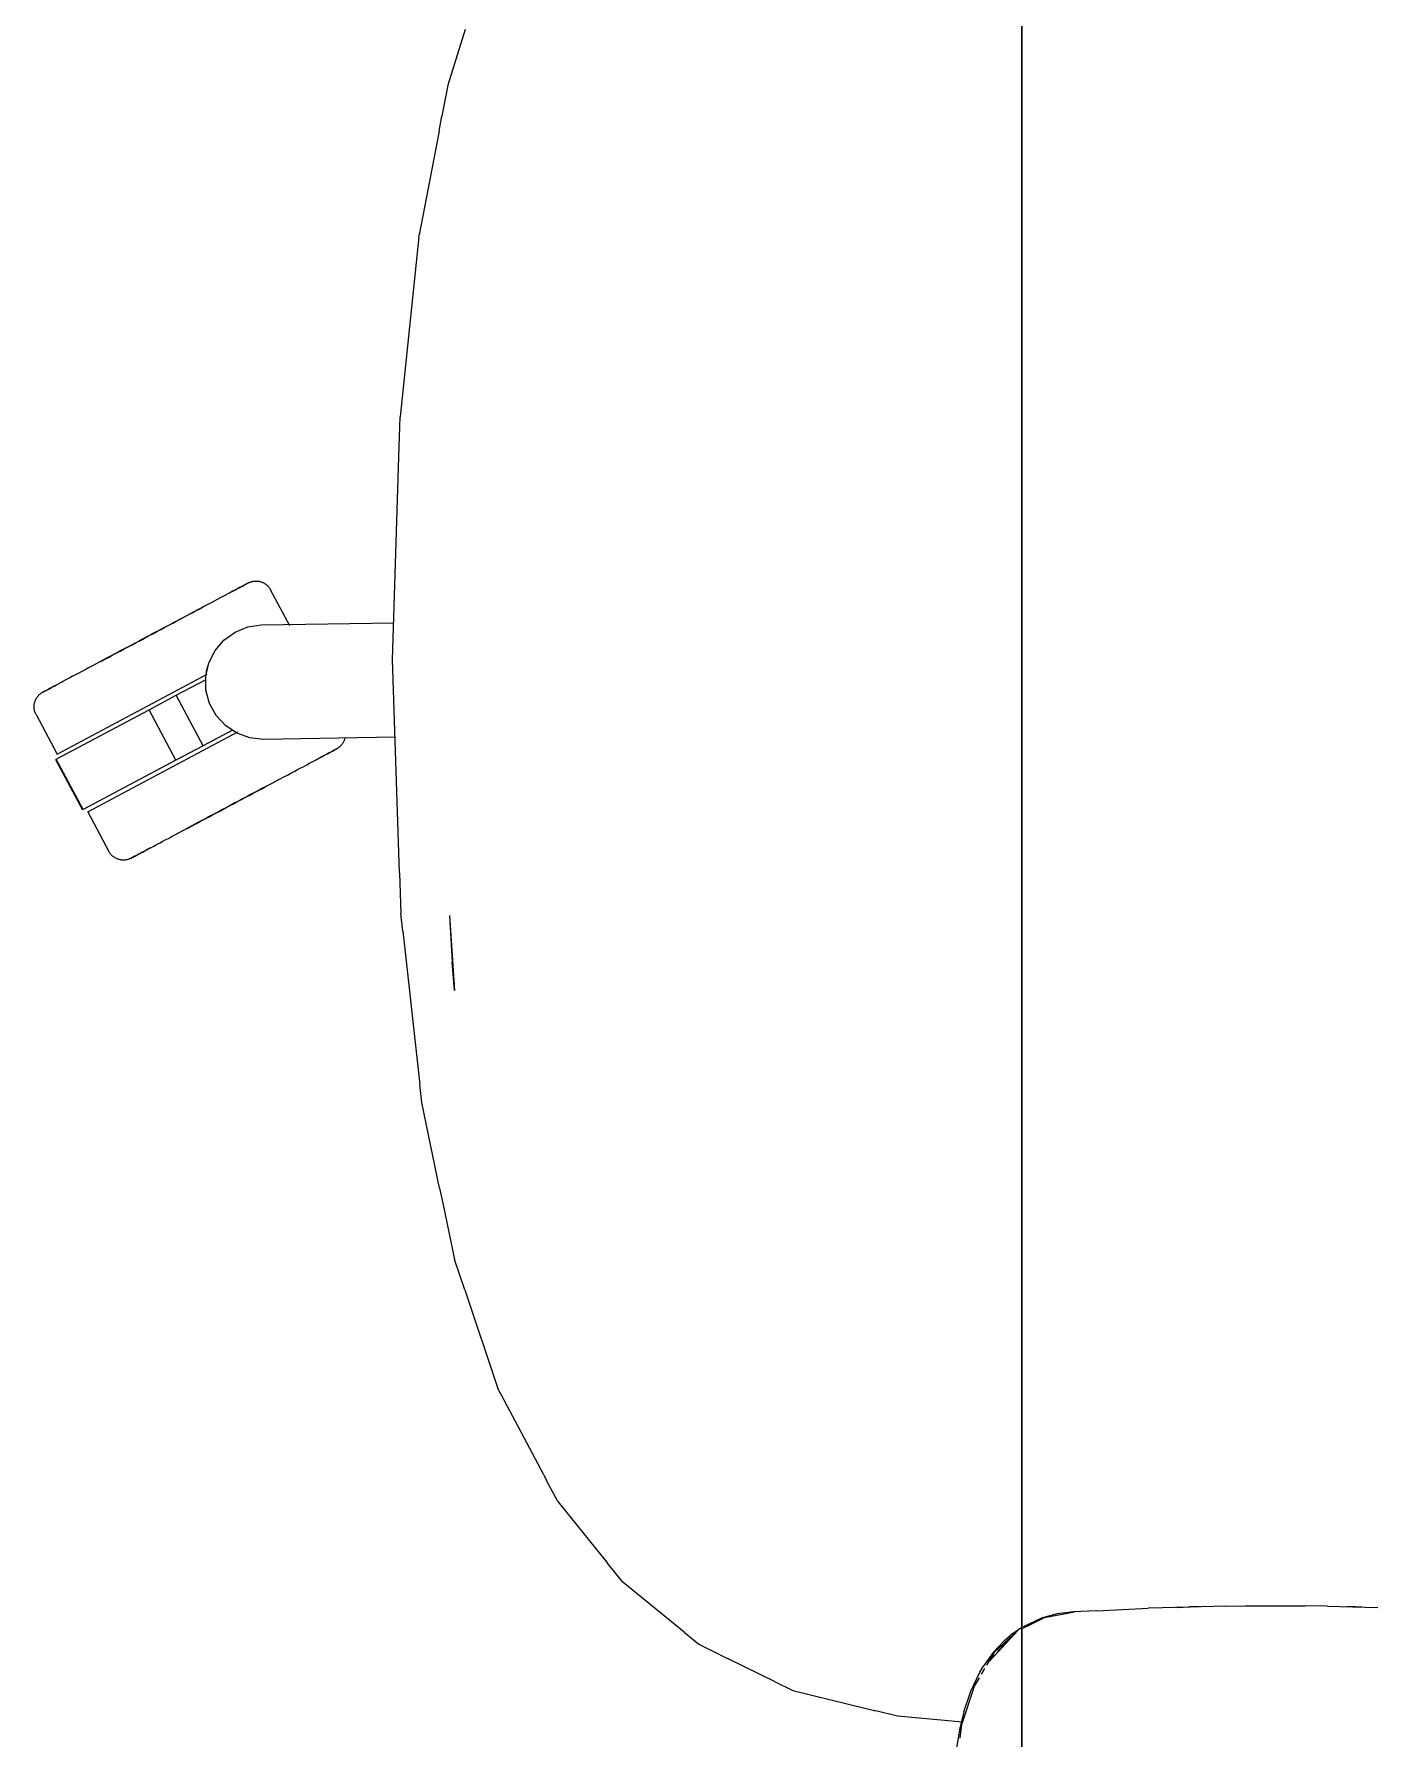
# Model space of a CAD drawing. Header units: millimetres. Extents: x 155927 to 326028, y -36033 to 97293.
# Drawn here: x 196058.7 to 196385.6, y 30465.7 to 30882.9 of the extents above; entities that cross this region are included whole.
import ezdxf

# ---------------------------------------------------------------- set-up
doc = ezdxf.new("R2010")
doc.units = ezdxf.units.MM
doc.header["$MEASUREMENT"] = 0
doc.layers.add('G-IMPT', color=8, linetype='CONTINUOUS', lineweight=9)
doc.layers.add('I-FURN', color=8, linetype='CONTINUOUS', lineweight=9)

msp = doc.modelspace()

# ---------------------------------------------------------------- linework, layer by layer
at = {"layer": 'G-IMPT'}
for p, q in [((196164.15, 30884.04), (196159.95, 30870.44)), ((196159.95, 30870.44), (196158.49, 30862.83)), ((196157.79, 30859.17), (196158.49, 30862.83)), ((196157.79, 30859.17), (196152.92, 30833.79)), ((196152.83, 30833.33), (196149.01, 30796.34)), ((196152.83, 30833.33), (196152.92, 30833.79)), ((196149.01, 30796.34), (196148.28, 30789.27)), ((196148.06, 30782.01), (196148.28, 30789.27)), ((196146.44, 30729.85), (196148.06, 30782.01)), ((196148.14, 30677.66), (196146.44, 30729.85)), ((196148.14, 30677.66), (196148.47, 30667.72)), ((196148.95, 30663.35), (196148.47, 30667.72)), ((196160.35, 30667.19), (196160.98, 30655.85)), ((196160.35, 30667.19), (196161.6, 30648.91)), ((196148.95, 30663.35), (196153.08, 30625.9)), ((196161.6, 30648.91), (196160.98, 30655.85)), ((196153.56, 30621.49), (196153.08, 30625.9)), ((196157.91, 30600.54), (196153.56, 30621.49)), ((196157.91, 30600.54), (196158.68, 30596.86)), ((196158.68, 30596.86), (196161.55, 30583.04)), ((196164.06, 30575.61), (196161.55, 30583.04)), ((196164.06, 30575.61), (196172.21, 30551.52)), ((196173.09, 30549.86), (196172.21, 30551.52)), ((196183.39, 30530.35), (196173.09, 30549.86)), ((196183.39, 30530.35), (196184.11, 30528.97)), ((196186.82, 30523.84), (196184.11, 30528.97)), ((196186.82, 30523.84), (196199.03, 30508.71)), ((196202.79, 30504.05), (196199.03, 30508.71)), ((196217.74, 30491.88), (196202.79, 30504.05)), ((196300.77, 30493.26), (196305.09, 30495.24)), ((196301.67, 30493.34), (196305.93, 30495.44)), ((196309.04, 30496.31), (196305.09, 30495.24)), ((196305.93, 30495.44), (196313.28, 30496.81)), ((196313.05, 30496.81), (196309.04, 30496.31)), ((196318.72, 30497.09), (196313.05, 30496.81)), ((196318.72, 30497.09), (196331.28, 30497.71)), ((196334.82, 30497.83), (196331.28, 30497.71)), ((196350.49, 30498.21), (196334.82, 30497.83)), ((196338.22, 30497.89), (196341.55, 30498.03)), ((196343.77, 30498.04), (196341.55, 30498.03)), ((196350.49, 30498.21), (196355, 30498.26)), ((196355, 30498.26), (196369.72, 30498.26)), ((196375.19, 30498.18), (196369.72, 30498.26)), ((196375.19, 30498.18), (196387.49, 30497.89)), ((196381.97, 30498.05), (196379.89, 30498.05)), ((196383.62, 30497.97), (196381.97, 30498.05)), ((196217.74, 30491.88), (196221.39, 30488.9)), ((196292.53, 30484.84), (196299.44, 30492.23)), ((196293.73, 30486.93), (196299.44, 30492.23)), ((196296.22, 30489.92), (196297.55, 30491.05)), ((196299.44, 30492.23), (196297.03, 30490)), ((196300.4, 30493.01), (196297.55, 30491.05)), ((196301.67, 30493.34), (196300.4, 30492.71)), ((196221.39, 30488.9), (196228.55, 30485.37)), ((196293.36, 30486.87), (196290.91, 30483.42)), ((196291.84, 30483.78), (196293.73, 30486.93)), ((196296.22, 30489.92), (196293.36, 30486.87)), ((196294.44, 30487.03), (196297.03, 30490)), ((196240.02, 30479.73), (196228.55, 30485.37)), ((196290.11, 30482.05), (196290.91, 30483.42)), ((196290.51, 30481.55), (196291.37, 30482.99)), ((196292.53, 30484.84), (196293.81, 30486.31)), ((196240.02, 30479.73), (196244.39, 30477.58)), ((196285.74, 30469.23), (196288.77, 30478.63)), ((196287.9, 30477.41), (196290.11, 30482.05)), ((196288.77, 30478.63), (196290.01, 30480.72)), ((196244.39, 30477.58), (196262.33, 30473.18)), ((196286.16, 30472.32), (196287.9, 30477.41)), ((196262.33, 30473.18), (196264.7, 30472.6)), ((196269.99, 30471.3), (196264.7, 30472.6)), ((196285.87, 30469.86), (196269.99, 30471.3)), ((196286.16, 30472.32), (196285.18, 30468.39)), ((196285.18, 30468.39), (196284.07, 30461.63)), ((196285.27, 30465.94), (196285.74, 30469.23))]:
    msp.add_line(p, q, dxfattribs=at)
at = {"layer": 'I-FURN'}
for p, q in [((196300.4, 30007.61), (196300.4, 31407.61)), ((196300.4, 31407.61), (196300.4, 30007.61)), ((196104.88, 30745.28), (196104.2, 30744.92)), ((196105.53, 30745.63), (196104.88, 30745.28)), ((196106.14, 30745.95), (196105.53, 30745.63)), ((196106.73, 30746.26), (196106.14, 30745.95)), ((196106.41, 30746.1), (196106.98, 30746.4)), ((196107.28, 30746.56), (196106.73, 30746.26)), ((196106.98, 30746.4), (196107.52, 30746.69)), ((196107.79, 30746.83), (196107.28, 30746.56)), ((196107.52, 30746.69), (196108.02, 30746.95)), ((196108.28, 30747.09), (196107.79, 30746.83)), ((196108.02, 30746.95), (196108.49, 30747.2)), ((196108.72, 30747.33), (196108.28, 30747.09)), ((196108.49, 30747.2), (196108.92, 30747.43)), ((196109.13, 30747.54), (196108.72, 30747.33)), ((196108.92, 30747.43), (196109.31, 30747.64)), ((196109.51, 30747.74), (196109.13, 30747.54)), ((196109.31, 30747.64), (196109.66, 30747.83)), ((196109.84, 30747.92), (196109.51, 30747.74)), ((196109.66, 30747.83), (196109.98, 30748)), ((196110.14, 30748.08), (196109.84, 30747.92)), ((196109.98, 30748), (196110.26, 30748.14)), ((196110.4, 30748.22), (196110.14, 30748.08)), ((196110.26, 30748.14), (196110.5, 30748.27)), ((196110.62, 30748.33), (196110.4, 30748.22)), ((196110.5, 30748.27), (196110.7, 30748.38)), ((196110.8, 30748.43), (196110.62, 30748.33)), ((196110.7, 30748.38), (196110.87, 30748.46)), ((196110.94, 30748.5), (196110.8, 30748.43)), ((196110.87, 30748.46), (196110.99, 30748.53)), ((196111.04, 30748.56), (196110.94, 30748.5)), ((196110.99, 30748.53), (196111.07, 30748.57)), ((196111.1, 30748.59), (196111.04, 30748.56)), ((196111.07, 30748.57), (196111.11, 30748.6)), ((196111.12, 30748.6), (196111.1, 30748.59)), ((196111.11, 30748.6), (196111.12, 30748.6)), ((196111.12, 30748.6), (196111.26, 30748.67)), ((196111.26, 30748.67), (196111.41, 30748.74)), ((196111.41, 30748.74), (196111.56, 30748.8)), ((196111.56, 30748.8), (196111.71, 30748.85)), ((196111.71, 30748.85), (196111.86, 30748.9)), ((196111.86, 30748.9), (196112.02, 30748.95)), ((196112.02, 30748.95), (196112.17, 30748.98)), ((196112.17, 30748.98), (196112.33, 30749.01)), ((196112.33, 30749.01), (196112.49, 30749.04)), ((196112.49, 30749.04), (196112.65, 30749.05)), ((196112.65, 30749.05), (196112.81, 30749.07)), ((196112.81, 30749.07), (196112.97, 30749.07)), ((196112.97, 30749.07), (196113.13, 30749.07)), ((196113.13, 30749.07), (196113.3, 30749.06)), ((196113.3, 30749.06), (196113.46, 30749.05)), ((196113.46, 30749.05), (196113.62, 30749.02)), ((196113.62, 30749.02), (196113.77, 30749)), ((196113.77, 30749), (196113.93, 30748.96)), ((196113.93, 30748.96), (196114.09, 30748.92)), ((196114.09, 30748.92), (196114.24, 30748.88)), ((196114.24, 30748.88), (196114.4, 30748.82)), ((196114.4, 30748.82), (196114.55, 30748.77)), ((196114.55, 30748.77), (196114.69, 30748.7)), ((196114.69, 30748.7), (196114.84, 30748.63)), ((196114.84, 30748.63), (196114.98, 30748.55)), ((196114.98, 30748.55), (196115.12, 30748.47)), ((196115.12, 30748.47), (196115.26, 30748.39)), ((196115.26, 30748.39), (196115.39, 30748.29)), ((196115.39, 30748.29), (196115.52, 30748.2)), ((196115.52, 30748.2), (196115.64, 30748.09)), ((196115.64, 30748.09), (196115.76, 30747.99)), ((196115.76, 30747.99), (196115.88, 30747.87)), ((196115.88, 30747.87), (196115.99, 30747.76)), ((196115.99, 30747.76), (196116.09, 30747.63)), ((196116.09, 30747.63), (196116.19, 30747.51)), ((196116.19, 30747.51), (196116.29, 30747.38)), ((196116.29, 30747.38), (196116.38, 30747.25)), ((196116.38, 30747.25), (196116.47, 30747.11)), ((196116.47, 30747.11), (196116.55, 30746.97)), ((196116.55, 30746.97), (196116.57, 30746.93)), ((196121.27, 30738.09), (196116.57, 30746.93)), ((196096.93, 30741.06), (196096.02, 30740.57)), ((196096.44, 30740.79), (196097.35, 30741.28)), ((196097.83, 30741.53), (196096.93, 30741.06)), ((196097.35, 30741.28), (196098.23, 30741.75)), ((196098.7, 30742), (196097.83, 30741.53)), ((196098.23, 30741.75), (196099.1, 30742.21)), ((196099.56, 30742.45), (196098.7, 30742)), ((196099.1, 30742.21), (196099.95, 30742.66)), ((196100.4, 30742.9), (196099.56, 30742.45)), ((196101.21, 30743.33), (196100.4, 30742.9)), ((196102, 30743.75), (196101.21, 30743.33)), ((196102.76, 30744.15), (196102, 30743.75)), ((196103.49, 30744.54), (196102.76, 30744.15)), ((196104.2, 30744.92), (196103.49, 30744.54)), ((196089.26, 30736.98), (196088.26, 30736.44)), ((196088.72, 30736.69), (196089.72, 30737.22)), ((196090.25, 30737.5), (196089.26, 30736.98)), ((196089.72, 30737.22), (196090.71, 30737.75)), ((196091.24, 30738.03), (196090.25, 30737.5)), ((196090.71, 30737.75), (196091.69, 30738.27)), ((196092.22, 30738.55), (196091.24, 30738.03)), ((196091.69, 30738.27), (196092.66, 30738.79)), ((196093.19, 30739.06), (196092.22, 30738.55)), ((196092.66, 30738.79), (196093.63, 30739.3)), ((196094.14, 30739.57), (196093.19, 30739.06)), ((196093.63, 30739.3), (196094.58, 30739.81)), ((196095.09, 30740.08), (196094.14, 30739.57)), ((196094.58, 30739.81), (196095.52, 30740.3)), ((196096.02, 30740.57), (196095.09, 30740.08)), ((196095.52, 30740.3), (196096.44, 30740.79)), ((196107.91, 30736.59), (196111.04, 30737.84)), ((196111.04, 30737.84), (196114.38, 30738.31)), ((196114.38, 30738.31), (196146.72, 30738.87)), ((196081.25, 30732.72), (196080.27, 30732.2)), ((196080.72, 30732.44), (196081.71, 30732.96)), ((196082.24, 30733.25), (196081.25, 30732.72)), ((196081.71, 30732.96), (196082.7, 30733.49)), ((196083.24, 30733.78), (196082.24, 30733.25)), ((196082.7, 30733.49), (196083.7, 30734.02)), ((196084.24, 30734.31), (196083.24, 30733.78)), ((196083.7, 30734.02), (196084.7, 30734.55)), ((196085.25, 30734.84), (196084.24, 30734.31)), ((196084.7, 30734.55), (196085.71, 30735.09)), ((196086.25, 30735.38), (196085.25, 30734.84)), ((196085.71, 30735.09), (196086.71, 30735.62)), ((196087.26, 30735.91), (196086.25, 30735.38)), ((196086.71, 30735.62), (196087.72, 30736.16)), ((196088.26, 30736.44), (196087.26, 30735.91)), ((196087.72, 30736.16), (196088.72, 30736.69)), ((196102.97, 30732.06), (196105.16, 30734.63)), ((196105.16, 30734.63), (196107.91, 30736.59)), ((196073.73, 30728.72), (196072.86, 30728.26)), ((196074.61, 30729.19), (196073.73, 30728.72)), ((196075.52, 30729.67), (196074.61, 30729.19)), ((196075.03, 30729.41), (196075.94, 30729.9)), ((196076.44, 30730.16), (196075.52, 30729.67)), ((196075.94, 30729.9), (196076.87, 30730.39)), ((196077.38, 30730.66), (196076.44, 30730.16)), ((196076.87, 30730.39), (196077.81, 30730.89)), ((196078.33, 30731.17), (196077.38, 30730.66)), ((196077.81, 30730.89), (196078.77, 30731.4)), ((196079.29, 30731.68), (196078.33, 30731.17)), ((196078.77, 30731.4), (196079.74, 30731.92)), ((196080.27, 30732.2), (196079.29, 30731.68)), ((196079.74, 30731.92), (196080.72, 30732.44)), ((196100.71, 30725.76), (196101.46, 30729.05)), ((196101.46, 30729.05), (196102.97, 30732.06)), ((196064.33, 30706.73), (196101.04, 30726.25)), ((196065.54, 30724.37), (196064.97, 30724.06)), ((196065.23, 30724.2), (196065.82, 30724.51)), ((196066.15, 30724.69), (196065.54, 30724.37)), ((196066.78, 30725.02), (196066.15, 30724.69)), ((196067.44, 30725.38), (196066.78, 30725.02)), ((196068.14, 30725.75), (196067.44, 30725.38)), ((196068.86, 30726.13), (196068.14, 30725.75)), ((196069.61, 30726.53), (196068.86, 30726.13)), ((196070.39, 30726.94), (196069.61, 30726.53)), ((196071.19, 30727.37), (196070.39, 30726.94)), ((196072.01, 30727.81), (196071.19, 30727.37)), ((196072.86, 30728.26), (196072.01, 30727.81)), ((196093.49, 30721.11), (196100.64, 30724.9)), ((196100.76, 30722.39), (196100.71, 30725.76)), ((196059.07, 30719.99), (196059.14, 30720.14)), ((196059.14, 30720.14), (196059.22, 30720.28)), ((196059.22, 30720.28), (196059.3, 30720.42)), ((196059.3, 30720.42), (196059.39, 30720.56)), ((196059.39, 30720.56), (196059.48, 30720.69)), ((196059.48, 30720.69), (196059.58, 30720.82)), ((196059.58, 30720.82), (196059.68, 30720.94)), ((196059.68, 30720.94), (196059.79, 30721.06)), ((196059.79, 30721.06), (196059.9, 30721.18)), ((196059.9, 30721.18), (196060.02, 30721.29)), ((196060.02, 30721.29), (196060.14, 30721.39)), ((196060.14, 30721.39), (196060.26, 30721.49)), ((196060.26, 30721.49), (196060.39, 30721.59)), ((196060.39, 30721.59), (196060.53, 30721.68)), ((196060.53, 30721.68), (196060.66, 30721.77)), ((196060.66, 30721.77), (196060.8, 30721.85)), ((196060.8, 30721.85), (196060.84, 30721.87)), ((196060.84, 30721.87), (196060.86, 30721.88)), ((196060.85, 30721.87), (196060.84, 30721.87)), ((196060.89, 30721.89), (196060.85, 30721.87)), ((196060.86, 30721.88), (196060.92, 30721.91)), ((196060.97, 30721.94), (196060.89, 30721.89)), ((196060.92, 30721.91), (196061.02, 30721.96)), ((196061.09, 30722), (196060.97, 30721.94)), ((196061.02, 30721.96), (196061.16, 30722.04)), ((196061.26, 30722.09), (196061.09, 30722)), ((196061.16, 30722.04), (196061.34, 30722.13)), ((196061.46, 30722.19), (196061.26, 30722.09)), ((196061.34, 30722.13), (196061.56, 30722.25)), ((196061.7, 30722.32), (196061.46, 30722.19)), ((196061.56, 30722.25), (196061.82, 30722.39)), ((196061.98, 30722.47), (196061.7, 30722.32)), ((196061.82, 30722.39), (196062.12, 30722.55)), ((196062.29, 30722.64), (196061.98, 30722.47)), ((196062.12, 30722.55), (196062.45, 30722.72)), ((196062.65, 30722.83), (196062.29, 30722.64)), ((196062.45, 30722.72), (196062.83, 30722.92)), ((196063.04, 30723.04), (196062.65, 30722.83)), ((196062.83, 30722.92), (196063.24, 30723.14)), ((196063.47, 30723.27), (196063.04, 30723.04)), ((196063.24, 30723.14), (196063.68, 30723.38)), ((196063.94, 30723.51), (196063.47, 30723.27)), ((196063.68, 30723.38), (196064.16, 30723.63)), ((196064.44, 30723.78), (196063.94, 30723.51)), ((196064.16, 30723.63), (196064.68, 30723.91)), ((196064.97, 30724.06), (196064.44, 30723.78)), ((196064.68, 30723.91), (196065.23, 30724.2)), ((196086.85, 30717.57), (196093.49, 30721.11)), ((196100.06, 30708.74), (196093.49, 30721.11)), ((196101.63, 30719.13), (196100.76, 30722.39)), ((196058.7, 30718.27), (196058.71, 30718.43)), ((196058.71, 30718.11), (196058.7, 30718.27)), ((196058.71, 30718.6), (196058.73, 30718.76)), ((196058.71, 30718.43), (196058.71, 30718.6)), ((196058.72, 30717.95), (196058.71, 30718.11)), ((196058.74, 30717.79), (196058.72, 30717.95)), ((196058.73, 30718.76), (196058.75, 30718.92)), ((196058.76, 30717.63), (196058.74, 30717.79)), ((196058.75, 30718.92), (196058.78, 30719.07)), ((196058.79, 30717.47), (196058.76, 30717.63)), ((196058.78, 30719.07), (196058.81, 30719.23)), ((196058.83, 30717.32), (196058.79, 30717.47)), ((196058.81, 30719.23), (196058.85, 30719.39)), ((196058.87, 30717.16), (196058.83, 30717.32)), ((196058.85, 30719.39), (196058.9, 30719.54)), ((196058.92, 30717.01), (196058.87, 30717.16)), ((196058.9, 30719.54), (196058.95, 30719.7)), ((196058.97, 30716.86), (196058.92, 30717.01)), ((196058.95, 30719.7), (196059.01, 30719.85)), ((196059.04, 30716.71), (196058.97, 30716.86)), ((196059.01, 30719.85), (196059.07, 30719.99)), ((196059.1, 30716.56), (196059.04, 30716.71)), ((196059.18, 30716.42), (196059.1, 30716.56)), ((196059.18, 30716.42), (196064.33, 30706.73)), ((196064.14, 30705.5), (196086.85, 30717.57)), ((196093.42, 30705.21), (196086.85, 30717.57)), ((196103.25, 30716.17), (196101.63, 30719.13)), ((196105.53, 30713.68), (196103.25, 30716.17)), ((196071.84, 30692.6), (196108.59, 30712.14)), ((196107.21, 30712.54), (196100.06, 30708.74)), ((196108.34, 30711.82), (196105.53, 30713.68)), ((196111.51, 30710.67), (196108.34, 30711.82)), ((196100.06, 30708.74), (196093.42, 30705.21)), ((196114.87, 30710.33), (196111.51, 30710.67)), ((196147.06, 30710.89), (196114.87, 30710.33)), ((196131.86, 30707.53), (196132.1, 30707.66)), ((196132.21, 30707.72), (196131.99, 30707.6)), ((196132.1, 30707.66), (196132.3, 30707.76)), ((196132.39, 30707.81), (196132.21, 30707.72)), ((196132.3, 30707.76), (196132.46, 30707.85)), ((196132.53, 30707.89), (196132.39, 30707.81)), ((196132.46, 30707.85), (196132.58, 30707.91)), ((196132.63, 30707.94), (196132.53, 30707.89)), ((196132.58, 30707.91), (196132.66, 30707.96)), ((196132.69, 30707.97), (196132.63, 30707.94)), ((196132.66, 30707.96), (196132.71, 30707.98)), ((196132.71, 30707.98), (196132.69, 30707.97)), ((196132.75, 30708), (196132.71, 30707.98)), ((196132.71, 30707.98), (196132.71, 30707.98)), ((196132.89, 30708.08), (196132.75, 30708)), ((196133.03, 30708.17), (196132.89, 30708.08)), ((196133.16, 30708.26), (196133.03, 30708.17)), ((196133.29, 30708.36), (196133.16, 30708.26)), ((196133.41, 30708.46), (196133.29, 30708.36)), ((196133.54, 30708.56), (196133.41, 30708.46)), ((196133.65, 30708.67), (196133.54, 30708.56)), ((196133.77, 30708.79), (196133.65, 30708.67)), ((196133.87, 30708.91), (196133.77, 30708.79)), ((196133.98, 30709.03), (196133.87, 30708.91)), ((196134.07, 30709.16), (196133.98, 30709.03)), ((196134.17, 30709.29), (196134.07, 30709.16)), ((196134.25, 30709.43), (196134.17, 30709.29)), ((196134.33, 30709.57), (196134.25, 30709.43)), ((196134.41, 30709.71), (196134.33, 30709.57)), ((196134.48, 30709.86), (196134.41, 30709.71)), ((196134.55, 30710), (196134.48, 30709.86)), ((196134.6, 30710.15), (196134.55, 30710)), ((196134.66, 30710.31), (196134.6, 30710.15)), ((196134.7, 30710.46), (196134.66, 30710.31)), ((196134.74, 30710.62), (196134.7, 30710.46)), ((196063.97, 30705.41), (196070.54, 30693.05)), ((196070.71, 30693.14), (196064.14, 30705.5)), ((196093.42, 30705.21), (196070.71, 30693.14)), ((196123.95, 30703.32), (196124.69, 30703.72)), ((196124.69, 30703.72), (196125.42, 30704.1)), ((196125.42, 30704.1), (196126.11, 30704.47)), ((196126.11, 30704.47), (196126.78, 30704.83)), ((196126.78, 30704.83), (196127.41, 30705.16)), ((196127.41, 30705.16), (196128.01, 30705.48)), ((196128.32, 30705.65), (196127.74, 30705.34)), ((196128.01, 30705.48), (196128.58, 30705.79)), ((196128.87, 30705.94), (196128.32, 30705.65)), ((196128.58, 30705.79), (196129.11, 30706.07)), ((196129.39, 30706.22), (196128.87, 30705.94)), ((196129.11, 30706.07), (196129.62, 30706.34)), ((196129.87, 30706.47), (196129.39, 30706.22)), ((196129.62, 30706.34), (196130.08, 30706.58)), ((196130.32, 30706.71), (196129.87, 30706.47)), ((196130.08, 30706.58), (196130.51, 30706.81)), ((196130.73, 30706.93), (196130.32, 30706.71)), ((196130.51, 30706.81), (196130.9, 30707.02)), ((196131.1, 30707.13), (196130.73, 30706.93)), ((196130.9, 30707.02), (196131.26, 30707.21)), ((196131.44, 30707.3), (196131.1, 30707.13)), ((196131.26, 30707.21), (196131.58, 30707.38)), ((196131.73, 30707.46), (196131.44, 30707.3)), ((196131.58, 30707.38), (196131.86, 30707.53)), ((196131.99, 30707.6), (196131.73, 30707.46)), ((196116.68, 30699.46), (196115.74, 30698.96)), ((196116.18, 30699.19), (196117.11, 30699.69)), ((196117.61, 30699.95), (196116.68, 30699.46)), ((196117.11, 30699.69), (196118.04, 30700.18)), ((196118.53, 30700.44), (196117.61, 30699.95)), ((196118.04, 30700.18), (196118.94, 30700.66)), ((196118.94, 30700.66), (196119.83, 30701.13)), ((196119.83, 30701.13), (196120.7, 30701.59)), ((196120.7, 30701.59), (196121.54, 30702.04)), ((196121.54, 30702.04), (196122.37, 30702.48)), ((196122.37, 30702.48), (196123.17, 30702.91)), ((196123.17, 30702.91), (196123.95, 30703.32)), ((196108.85, 30695.3), (196107.85, 30694.76)), ((196108.31, 30695.01), (196109.31, 30695.54)), ((196109.85, 30695.83), (196108.85, 30695.3)), ((196109.31, 30695.54), (196110.31, 30696.07)), ((196110.85, 30696.36), (196109.85, 30695.83)), ((196110.31, 30696.07), (196111.31, 30696.6)), ((196111.85, 30696.89), (196110.85, 30696.36)), ((196111.31, 30696.6), (196112.3, 30697.13)), ((196112.83, 30697.41), (196111.85, 30696.89)), ((196112.3, 30697.13), (196113.29, 30697.65)), ((196113.81, 30697.93), (196112.83, 30697.41)), ((196113.29, 30697.65), (196114.26, 30698.17)), ((196114.78, 30698.45), (196113.81, 30697.93)), ((196114.26, 30698.17), (196115.22, 30698.68)), ((196115.74, 30698.96), (196114.78, 30698.45)), ((196115.22, 30698.68), (196116.18, 30699.19)), ((196071.84, 30692.6), (196076.99, 30682.92)), ((196100.89, 30691.06), (196099.93, 30690.55)), ((196100.37, 30690.78), (196101.34, 30691.3)), ((196101.86, 30691.58), (196100.89, 30691.06)), ((196101.34, 30691.3), (196102.32, 30691.82)), ((196102.85, 30692.1), (196101.86, 30691.58)), ((196102.32, 30691.82), (196103.3, 30692.35)), ((196103.84, 30692.63), (196102.85, 30692.1)), ((196103.3, 30692.35), (196104.3, 30692.87)), ((196104.84, 30693.16), (196103.84, 30692.63)), ((196104.3, 30692.87), (196105.3, 30693.41)), ((196105.84, 30693.69), (196104.84, 30693.16)), ((196105.3, 30693.41), (196106.3, 30693.94)), ((196106.84, 30694.23), (196105.84, 30693.69)), ((196106.3, 30693.94), (196107.3, 30694.47)), ((196107.85, 30694.76), (196106.84, 30694.23)), ((196107.3, 30694.47), (196108.31, 30695.01)), ((196092.35, 30686.52), (196093.16, 30686.95)), ((196093.16, 30686.95), (196093.99, 30687.4)), ((196094.45, 30687.64), (196093.61, 30687.19)), ((196093.99, 30687.4), (196094.85, 30687.85)), ((196095.32, 30688.1), (196094.45, 30687.64)), ((196094.85, 30687.85), (196095.73, 30688.32)), ((196096.21, 30688.57), (196095.32, 30688.1)), ((196095.73, 30688.32), (196096.62, 30688.79)), ((196097.11, 30689.05), (196096.21, 30688.57)), ((196096.62, 30688.79), (196097.54, 30689.28)), ((196098.04, 30689.55), (196097.11, 30689.05)), ((196097.54, 30689.28), (196098.47, 30689.77)), ((196098.97, 30690.04), (196098.04, 30689.55)), ((196098.47, 30689.77), (196099.41, 30690.28)), ((196099.93, 30690.55), (196098.97, 30690.04)), ((196099.41, 30690.28), (196100.37, 30690.78)), ((196077.01, 30682.88), (196076.99, 30682.92)), ((196077.09, 30682.74), (196077.01, 30682.88)), ((196077.17, 30682.6), (196077.09, 30682.74)), ((196077.26, 30682.47), (196077.17, 30682.6)), ((196085.07, 30682.65), (196084.64, 30682.42)), ((196084.83, 30682.52), (196085.28, 30682.76)), ((196085.53, 30682.9), (196085.07, 30682.65)), ((196085.28, 30682.76), (196085.76, 30683.02)), ((196086.04, 30683.16), (196085.53, 30682.9)), ((196085.76, 30683.02), (196086.28, 30683.29)), ((196086.57, 30683.45), (196086.04, 30683.16)), ((196086.28, 30683.29), (196086.83, 30683.59)), ((196087.14, 30683.75), (196086.57, 30683.45)), ((196086.83, 30683.59), (196087.41, 30683.9)), ((196087.41, 30683.9), (196088.03, 30684.22)), ((196088.03, 30684.22), (196088.68, 30684.57)), ((196088.68, 30684.57), (196089.35, 30684.93)), ((196089.35, 30684.93), (196090.06, 30685.31)), ((196090.06, 30685.31), (196090.8, 30685.7)), ((196090.8, 30685.7), (196091.56, 30686.1)), ((196091.56, 30686.1), (196092.35, 30686.52)), ((196077.36, 30682.34), (196077.26, 30682.47)), ((196077.46, 30682.22), (196077.36, 30682.34)), ((196077.57, 30682.09), (196077.46, 30682.22)), ((196077.68, 30681.98), (196077.57, 30682.09)), ((196077.79, 30681.86), (196077.68, 30681.98)), ((196077.91, 30681.76), (196077.79, 30681.86)), ((196078.04, 30681.65), (196077.91, 30681.76)), ((196078.17, 30681.56), (196078.04, 30681.65)), ((196078.3, 30681.46), (196078.17, 30681.56)), ((196078.43, 30681.38), (196078.3, 30681.46)), ((196078.57, 30681.3), (196078.43, 30681.38)), ((196078.72, 30681.22), (196078.57, 30681.3)), ((196078.86, 30681.15), (196078.72, 30681.22)), ((196079.01, 30681.08), (196078.86, 30681.15)), ((196079.16, 30681.03), (196079.01, 30681.08)), ((196079.31, 30680.97), (196079.16, 30681.03)), ((196079.47, 30680.93), (196079.31, 30680.97)), ((196079.62, 30680.89), (196079.47, 30680.93)), ((196079.78, 30680.85), (196079.62, 30680.89)), ((196079.94, 30680.83), (196079.78, 30680.85)), ((196080.1, 30680.8), (196079.94, 30680.83)), ((196080.26, 30680.79), (196080.1, 30680.8)), ((196080.42, 30680.78), (196080.26, 30680.79)), ((196080.58, 30680.78), (196080.42, 30680.78)), ((196080.74, 30680.78), (196080.58, 30680.78)), ((196080.9, 30680.8), (196080.74, 30680.78)), ((196081.06, 30680.81), (196080.9, 30680.8)), ((196081.22, 30680.84), (196081.06, 30680.81)), ((196081.38, 30680.87), (196081.22, 30680.84)), ((196081.54, 30680.9), (196081.38, 30680.87)), ((196081.69, 30680.95), (196081.54, 30680.9)), ((196081.85, 30681), (196081.69, 30680.95)), ((196082, 30681.05), (196081.85, 30681)), ((196082.15, 30681.11), (196082, 30681.05)), ((196082.29, 30681.18), (196082.15, 30681.11)), ((196082.44, 30681.25), (196082.29, 30681.18)), ((196082.49, 30681.28), (196082.44, 30681.25)), ((196082.44, 30681.25), (196082.46, 30681.26)), ((196082.44, 30681.25), (196082.44, 30681.25)), ((196082.46, 30681.26), (196082.52, 30681.29)), ((196082.57, 30681.32), (196082.49, 30681.28)), ((196082.52, 30681.29), (196082.62, 30681.35)), ((196082.69, 30681.39), (196082.57, 30681.32)), ((196082.62, 30681.35), (196082.76, 30681.42)), ((196082.85, 30681.47), (196082.69, 30681.39)), ((196082.76, 30681.42), (196082.94, 30681.52)), ((196083.05, 30681.58), (196082.85, 30681.47)), ((196082.94, 30681.52), (196083.16, 30681.63)), ((196083.29, 30681.71), (196083.05, 30681.58)), ((196083.16, 30681.63), (196083.42, 30681.77)), ((196083.57, 30681.85), (196083.29, 30681.71)), ((196083.42, 30681.77), (196083.71, 30681.93)), ((196083.89, 30682.02), (196083.57, 30681.85)), ((196083.71, 30681.93), (196084.05, 30682.11)), ((196084.25, 30682.21), (196083.89, 30682.02)), ((196084.05, 30682.11), (196084.42, 30682.31)), ((196084.64, 30682.42), (196084.25, 30682.21)), ((196084.42, 30682.31), (196084.83, 30682.52))]:
    msp.add_line(p, q, dxfattribs=at)
msp.add_arc((196114.44, 30724.31), 13.81, 162.664, 167.6527, dxfattribs=at)
msp.add_open_spline([(196100.83, 30726.68), (196100.9, 30727.11), (196101, 30727.53), (196101.12, 30727.95)], degree=3, dxfattribs=at)

doc.saveas('drawing.dxf')
